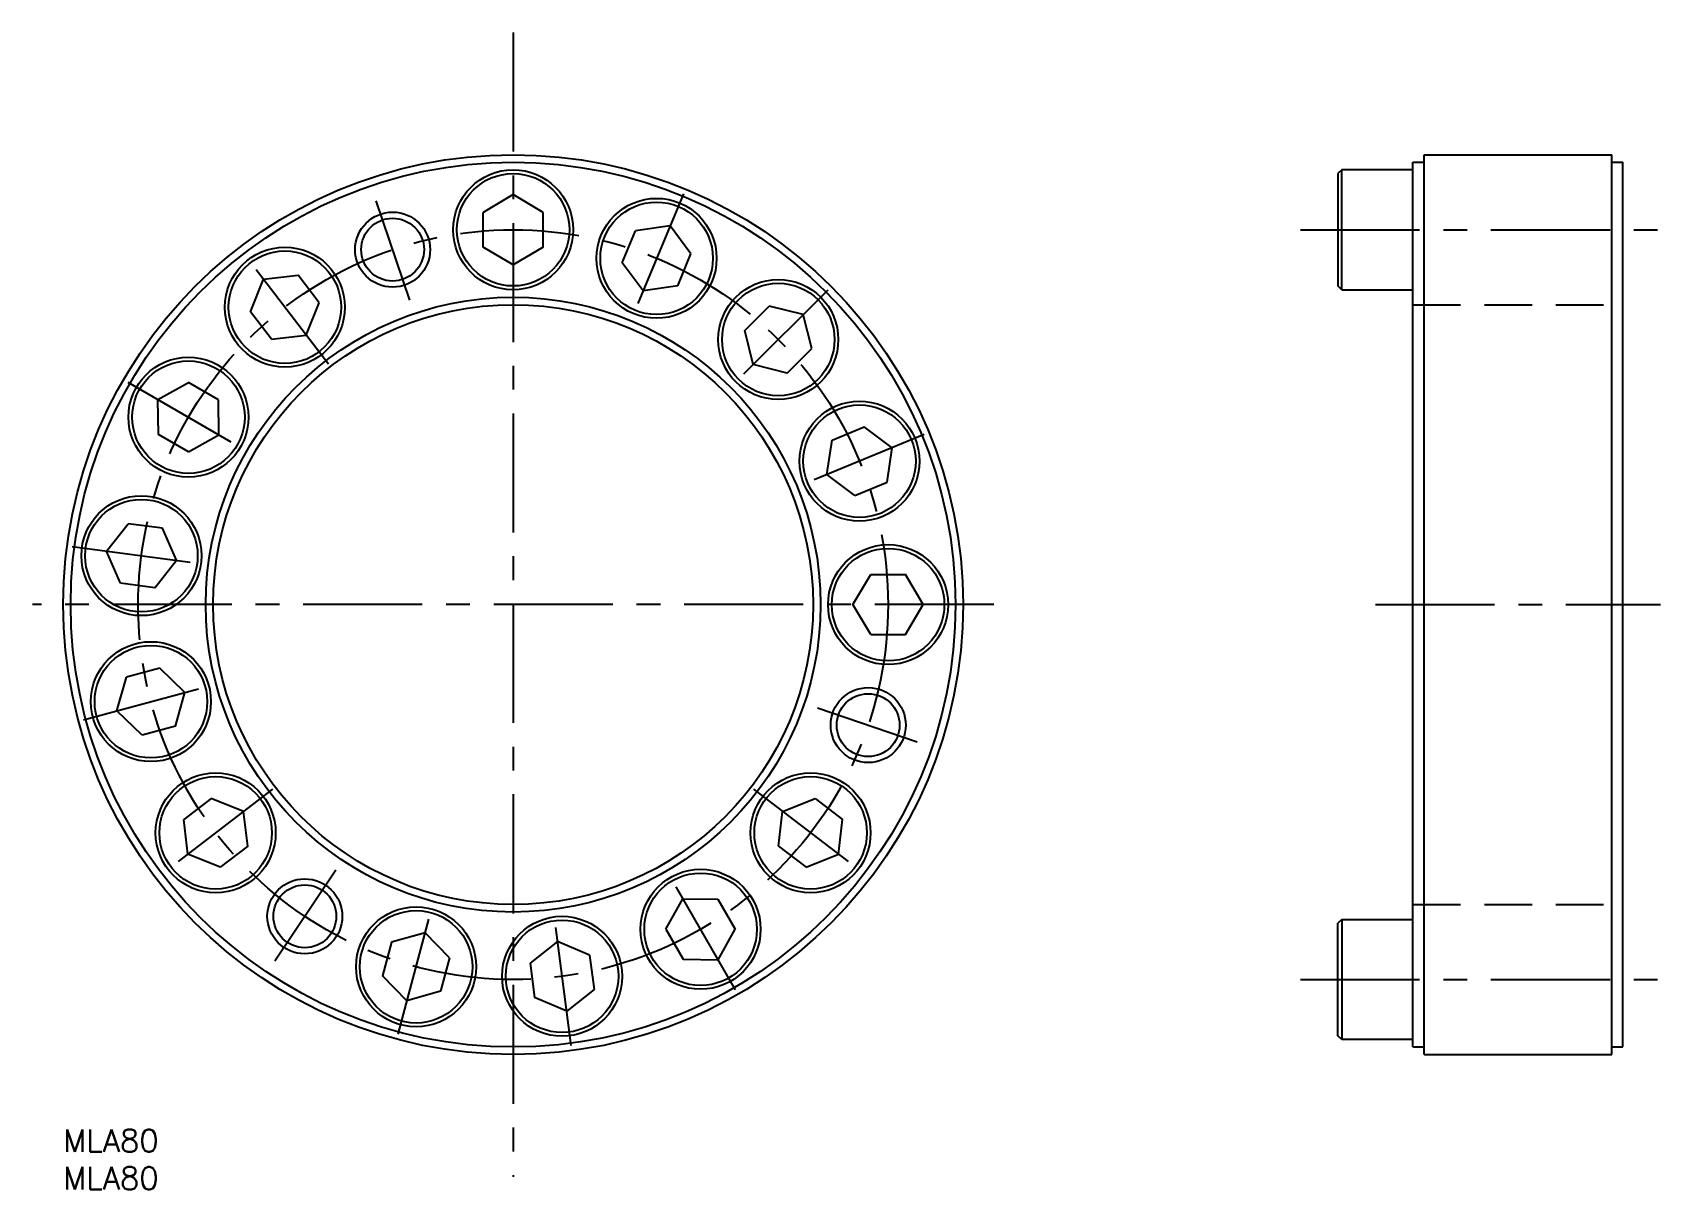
# Model space of a CAD drawing. Extents: x -4 to 213, y -8 to 146.
import ezdxf

# ---------------------------------------------------------------- set-up
doc = ezdxf.new("R2010")
doc.units = 0
doc.header["$LTSCALE"] = 0.5
doc.linetypes.add('CENTER', pattern=[50.8, 31.75, -6.35, 6.35, -6.35])
doc.linetypes.add('DASHED', pattern=[19.05, 12.7, -6.35])
for name, color, linetype in [('MSM_CENTER', 1, 'CENTER'), ('MSM_CONTINUOUS', 7, 'CONTINUOUS'), ('MSM_DASHED', 4, 'DASHED'), ('MSM_NARROW', 5, 'CONTINUOUS'), ('MSM_PART_NUMBER', 7, 'CONTINUOUS')]:
    doc.layers.add(name, color=color, linetype=linetype)
doc.styles.get("Standard").update_dxf_attribs({"font": 'txt.shx', "height": 3, "bigfont": 'bigfont.shx'})

msp = doc.modelspace()

# ---------------------------------------------------------------- linework, layer by layer
at = {"layer": 'MSM_CENTER'}
for p, q in [((60, 146.3), (60, -6.3)), ((46.22, 110.6), (41.72, 123.86)), ((82.7, 124.81), (75.47, 107.35)), ((165, 120), (213, 120)), ((35.39, 102.07), (23.89, 117.07)), ((101.95, 111.95), (88.58, 98.58)), ((8.62, 99.66), (24.99, 90.21)), ((114.81, 92.7), (97.35, 85.47)), ((1.18, 77.74), (19.92, 75.28)), ((124.09, 70), (-4.09, 70)), ((175, 70), (213, 70)), ((2.7, 54.65), (20.95, 59.54)), ((100.6, 56.22), (113.86, 51.72)), ((27.93, 45.39), (12.93, 33.89)), ((92.07, 45.39), (107.07, 33.89)), ((89.66, 18.62), (80.21, 34.99)), ((36.35, 34.6), (28.24, 22.46)), ((44.65, 12.7), (49.54, 30.95)), ((67.74, 11.18), (65.28, 29.92)), ((165, 20), (213, 20))]:
    msp.add_line(p, q, dxfattribs=at)
msp.add_circle((60, 70), 50, dxfattribs=at)
at = {"layer": 'MSM_CONTINUOUS'}
for p, q in [((180, 11), (180, 129)), ((180, 129), (181.5, 129)), ((181.5, 10), (181.5, 130)), ((181.5, 130), (206.5, 130)), ((206.5, 10), (206.5, 130)), ((206.5, 129), (208, 129)), ((208, 11), (208, 129)), ((170.5, 128), (170, 127.5)), ((170, 127.5), (170, 112.5)), ((170.5, 112), (170.5, 128)), ((180, 128), (170.5, 128)), ((60, 124.7), (56, 122.31)), ((64, 122.31), (60, 124.7)), ((56, 117.69), (56, 122.31)), ((64, 117.69), (64, 122.31)), ((74.55, 115.59), (76.32, 119.86)), ((80.93, 120.54), (76.32, 119.86)), ((83.71, 116.8), (80.93, 120.54)), ((60, 115.3), (56, 117.69)), ((64, 117.69), (60, 115.3)), ((77.34, 111.85), (74.55, 115.59)), ((81.95, 112.53), (83.71, 116.8)), ((24.98, 109.06), (26.7, 113.4)), ((26.7, 113.4), (31.33, 113.93)), ((34.14, 110.27), (31.33, 113.93)), ((81.95, 112.53), (77.34, 111.85)), ((170.5, 112), (170, 112.5)), ((170.5, 112), (180, 112)), ((27.79, 105.4), (24.98, 109.06)), ((32.42, 105.94), (34.14, 110.27)), ((90.89, 106.55), (94.16, 109.82)), ((98.68, 108.68), (94.16, 109.82)), ((99.82, 104.16), (98.68, 108.68)), ((92.03, 102.03), (90.89, 106.55)), ((27.79, 105.4), (32.42, 105.94)), ((96.55, 100.89), (92.03, 102.03)), ((96.55, 100.89), (99.82, 104.16)), ((12.63, 97.35), (16.7, 99.62)), ((20.7, 97.31), (16.7, 99.62)), ((12.7, 92.69), (12.63, 97.35)), ((20.77, 92.65), (20.7, 97.31)), ((102.53, 91.95), (106.8, 93.71)), ((110.54, 90.93), (106.8, 93.71)), ((16.7, 90.38), (12.7, 92.69)), ((16.7, 90.38), (20.77, 92.65)), ((101.85, 87.34), (102.53, 91.95)), ((109.86, 86.32), (110.54, 90.93)), ((105.59, 84.55), (101.85, 87.34)), ((105.59, 84.55), (109.86, 86.32)), ((5.77, 77.14), (8.66, 80.79)), ((13.24, 80.19), (8.66, 80.79)), ((15.09, 75.91), (13.24, 80.19)), ((7.62, 72.86), (5.77, 77.14)), ((12.2, 72.26), (15.09, 75.91)), ((105.3, 70), (107.69, 74)), ((107.69, 74), (112.31, 74)), ((114.7, 70), (112.31, 74)), ((12.2, 72.26), (7.62, 72.86)), ((107.69, 66), (105.3, 70)), ((112.31, 66), (114.7, 70)), ((107.69, 66), (112.31, 66)), ((12.9, 61.52), (8.44, 60.33)), ((16.24, 58.28), (12.9, 61.52)), ((7.16, 55.84), (8.44, 60.33)), ((14.97, 53.79), (16.24, 58.28)), ((10.51, 52.6), (7.16, 55.84)), ((14.97, 53.79), (10.51, 52.6)), ((19.73, 44.14), (16.07, 41.33)), ((24.06, 42.42), (19.73, 44.14)), ((95.94, 42.42), (100.27, 44.14)), ((100.27, 44.14), (103.93, 41.33)), ((16.6, 36.7), (16.07, 41.33)), ((24.6, 37.79), (24.06, 42.42)), ((95.4, 37.79), (95.94, 42.42)), ((103.4, 36.7), (103.93, 41.33)), ((24.6, 37.79), (20.94, 34.98)), ((95.4, 37.79), (99.06, 34.98)), ((20.94, 34.98), (16.6, 36.7)), ((99.06, 34.98), (103.4, 36.7)), ((80.38, 26.7), (82.65, 30.77)), ((82.65, 30.77), (87.31, 30.7)), ((87.31, 30.7), (89.62, 26.7)), ((48.28, 26.24), (43.79, 24.97)), ((51.52, 22.9), (48.28, 26.24)), ((80.38, 26.7), (82.69, 22.7)), ((87.35, 22.63), (89.62, 26.7)), ((170.5, 28), (170, 27.5)), ((170, 12.5), (170, 27.5)), ((170.5, 28), (170.5, 12)), ((170.5, 28), (180, 28)), ((43.79, 24.97), (42.6, 20.51)), ((65.91, 25.09), (62.26, 22.2)), ((70.19, 23.24), (65.91, 25.09)), ((51.52, 22.9), (50.33, 18.44)), ((62.26, 22.2), (62.86, 17.62)), ((70.19, 23.24), (70.79, 18.66)), ((82.69, 22.7), (87.35, 22.63)), ((45.84, 17.16), (42.6, 20.51)), ((50.33, 18.44), (45.84, 17.16)), ((67.14, 15.77), (62.86, 17.62)), ((70.79, 18.66), (67.14, 15.77)), ((170.5, 12), (170, 12.5)), ((180, 12), (170.5, 12)), ((180, 11), (181.5, 11)), ((206.5, 11), (208, 11)), ((181.5, 10), (206.5, 10))]:
    msp.add_line(p, q, dxfattribs=at)
for centre, radius in [((60, 70), 60), ((60, 70), 59), ((60, 120), 8), ((60, 120), 7.5), ((79.13, 116.19), 8), ((79.13, 116.19), 7.5), ((43.93, 117.35), 4.19), ((29.56, 109.67), 8), ((29.56, 109.67), 7.5), ((95.36, 105.36), 8), ((60, 70), 41), ((95.36, 105.36), 7.5), ((60, 70), 40), ((16.7, 95), 8), ((16.7, 95), 7.5), ((106.19, 89.13), 8), ((106.19, 89.13), 7.5), ((10.43, 76.53), 8), ((10.43, 76.53), 7.5), ((110, 70), 8), ((110, 70), 7.5), ((11.7, 57.06), 8), ((11.7, 57.06), 7.5), ((107.35, 53.93), 4.19), ((20.33, 39.56), 8), ((20.33, 39.56), 7.5), ((99.67, 39.56), 8), ((99.67, 39.56), 7.5), ((32.22, 28.43), 4.19), ((85, 26.7), 8), ((85, 26.7), 7.5), ((47.06, 21.7), 8), ((47.06, 21.7), 7.5), ((66.53, 20.43), 8), ((66.53, 20.43), 7.5)]:
    msp.add_circle(centre, radius, dxfattribs=at)
at = {"layer": 'MSM_DASHED'}
for p, q in [((180, 110), (208, 110)), ((180, 30), (208, 30))]:
    msp.add_line(p, q, dxfattribs=at)
at = {"layer": 'MSM_NARROW'}
for centre in [(43.93, 117.35), (107.35, 53.93), (32.22, 28.43)]:
    msp.add_circle(centre, 5, dxfattribs=at)

# ---------------------------------------------------------------- texts
at = {"layer": 'MSM_PART_NUMBER'}
for p in [(0, -3), (0, -8)]:
    msp.add_text('MLA80', height=3, dxfattribs=at).set_placement(p)

doc.saveas('drawing.dxf')
